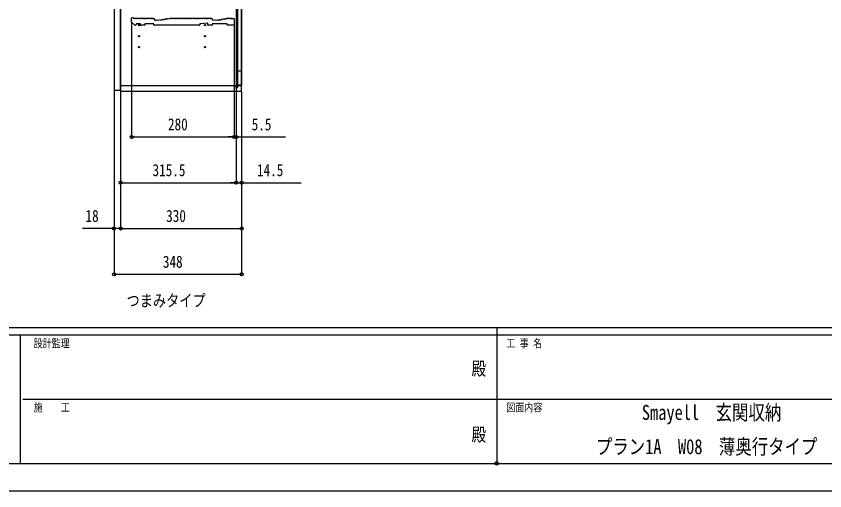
# Model space of a CAD drawing. Units: millimetres, scale not verified. Extents: x -4205 to 4205, y -2970 to 2970.
# Drawn here: x -1316 to 890, y -2970 to -1674 of the extents above; entities that cross this region are included whole.
import ezdxf
from ezdxf.enums import TextEntityAlignment as Align

# ---------------------------------------------------------------- set-up
doc = ezdxf.new("R2010")
doc.units = ezdxf.units.MM
doc.header["$LTSCALE"] = 20
doc.header["$PDMODE"] = 32
doc.header["$PDSIZE"] = 10
for name, color, linetype in [('0-1_USER1', 3, 'Continuous'), ('0-2_YKK_11', 7, 'Continuous'), ('0-3_YKK_12', 2, 'Continuous'), ('0-5_YKK_D', 6, 'Continuous'), ('0-6_YKK_ZWAK', 7, 'Continuous')]:
    doc.layers.add(name, color=color, linetype=linetype)
doc.styles.add('ＭＳ ゴシック', font='')
doc.styles.get('ＭＳ ゴシック').set_extended_font_data('MS Gothic')

msp = doc.modelspace()

# ---------------------------------------------------------------- linework, layer by layer
at = {"layer": '0-2_YKK_11'}
for p, q in [((-1000.98, -1690.08), (-1000.98, -1680.7)), ((-992.28, -1698.51), (-1000.28, -1691.59)), ((-995.35, -1680.7), (-993.98, -1680.7)), ((-993.42, -1680.9), (-993.04, -1680.9)), ((-991.92, -1680.9), (-991.54, -1680.9)), ((-990.42, -1680.9), (-990.04, -1680.9)), ((-988.98, -1695.7), (-988.98, -1697)), ((-988.92, -1680.9), (-988.54, -1680.9)), ((-977.68, -1695), (-988.28, -1695)), ((-987.42, -1680.9), (-987.04, -1680.9)), ((-985.92, -1680.9), (-985.54, -1680.9)), ((-984.42, -1680.9), (-984.04, -1680.9)), ((-982.92, -1680.9), (-982.54, -1680.9)), ((-981.42, -1680.9), (-981.04, -1680.9)), ((-979.92, -1680.9), (-979.54, -1680.9)), ((-978.42, -1680.9), (-978.04, -1680.9)), ((-976.98, -1698), (-976.98, -1695.7)), ((-976.92, -1680.9), (-976.54, -1680.9)), ((-965.98, -1699), (-975.98, -1699)), ((-975.42, -1680.9), (-975.04, -1680.9)), ((-973.92, -1680.9), (-973.54, -1680.9)), ((-972.42, -1680.9), (-972.04, -1680.9)), ((-970.92, -1680.9), (-970.54, -1680.9)), ((-969.42, -1680.9), (-969.04, -1680.9)), ((-967.92, -1680.9), (-967.54, -1680.9)), ((-966.42, -1680.9), (-966.04, -1680.9)), ((-964.98, -1695.7), (-964.98, -1698)), ((-964.92, -1680.9), (-964.54, -1680.9)), ((-941.48, -1695), (-964.28, -1695)), ((-963.42, -1680.9), (-963.04, -1680.9)), ((-961.92, -1680.9), (-961.54, -1680.9)), ((-960.42, -1680.9), (-960.04, -1680.9)), ((-958.92, -1680.9), (-958.54, -1680.9)), ((-957.42, -1680.9), (-957.04, -1680.9)), ((-955.92, -1680.9), (-955.54, -1680.9)), ((-954.42, -1680.9), (-954.04, -1680.9)), ((-952.92, -1680.9), (-952.54, -1680.9)), ((-951.42, -1680.9), (-951.04, -1680.9)), ((-949.92, -1680.9), (-949.54, -1680.9)), ((-948.42, -1680.9), (-948.04, -1680.9)), ((-946.92, -1680.9), (-946.54, -1680.9)), ((-945.42, -1680.9), (-945.04, -1680.9)), ((-943.92, -1680.9), (-943.54, -1680.9)), ((-942.42, -1680.9), (-942.04, -1680.9)), ((-941.48, -1680.7), (-940.68, -1680.7)), ((-940.78, -1698), (-940.78, -1695.7)), ((-939.98, -1681.4), (-939.98, -1684)), ((-939.28, -1684.7), (-938.48, -1684.7)), ((-937.92, -1684.9), (-937.54, -1684.9)), ((-936.42, -1684.9), (-936.04, -1684.9)), ((-934.92, -1684.9), (-934.54, -1684.9)), ((-933.42, -1684.9), (-933.04, -1684.9)), ((-931.92, -1684.9), (-931.54, -1684.9)), ((-930.42, -1684.9), (-930.04, -1684.9)), ((-928.92, -1684.9), (-928.54, -1684.9)), ((-927.42, -1684.9), (-927.04, -1684.9)), ((-925.92, -1684.9), (-925.54, -1684.9)), ((-924.42, -1684.9), (-924.04, -1684.9)), ((-922.92, -1684.9), (-922.54, -1684.9)), ((-921.42, -1684.9), (-921.04, -1684.9)), ((-920.48, -1684.7), (-920.04, -1684.7)), ((-920.04, -1684.7), (-920.48, -1684.7)), ((-919.18, -1684.75), (-918.81, -1684.68)), ((-917.71, -1684.47), (-917.33, -1684.4)), ((-916.24, -1684.19), (-915.86, -1684.12)), ((-914.76, -1683.91), (-914.39, -1683.83)), ((-913.29, -1683.63), (-912.91, -1683.55)), ((-911.82, -1683.34), (-911.44, -1683.27)), ((-910.34, -1683.06), (-909.97, -1682.99)), ((-908.87, -1682.78), (-908.49, -1682.71)), ((-907.39, -1682.5), (-907.02, -1682.43)), ((-905.92, -1682.22), (-905.55, -1682.15)), ((-904.45, -1681.94), (-904.07, -1681.87)), ((-902.97, -1681.66), (-902.6, -1681.59)), ((-897.42, -1680.9), (-897.04, -1680.9)), ((-895.92, -1680.9), (-895.54, -1680.9)), ((-894.42, -1680.9), (-894.04, -1680.9)), ((-892.92, -1680.9), (-892.54, -1680.9)), ((-891.42, -1680.9), (-891.04, -1680.9)), ((-889.92, -1680.9), (-889.54, -1680.9)), ((-888.42, -1680.9), (-888.04, -1680.9)), ((-886.92, -1680.9), (-886.54, -1680.9)), ((-885.42, -1680.9), (-885.04, -1680.9)), ((-883.92, -1680.9), (-883.54, -1680.9)), ((-882.42, -1680.9), (-882.04, -1680.9)), ((-880.92, -1680.9), (-880.54, -1680.9)), ((-879.42, -1680.9), (-879.04, -1680.9)), ((-877.92, -1680.9), (-877.54, -1680.9)), ((-876.42, -1680.9), (-876.04, -1680.9)), ((-874.92, -1680.9), (-874.54, -1680.9)), ((-873.42, -1680.9), (-873.04, -1680.9)), ((-871.92, -1680.9), (-871.54, -1680.9)), ((-870.42, -1680.9), (-870.04, -1680.9)), ((-868.92, -1680.9), (-868.54, -1680.9)), ((-867.42, -1680.9), (-867.04, -1680.9)), ((-865.92, -1680.9), (-865.54, -1680.9)), ((-864.42, -1680.9), (-864.04, -1680.9)), ((-862.92, -1680.9), (-862.54, -1680.9)), ((-861.42, -1680.9), (-861.04, -1680.9)), ((-859.92, -1680.9), (-859.54, -1680.9)), ((-858.42, -1680.9), (-858.04, -1680.9)), ((-856.92, -1680.9), (-856.54, -1680.9)), ((-855.42, -1680.9), (-855.04, -1680.9)), ((-853.92, -1680.9), (-853.54, -1680.9)), ((-852.42, -1680.9), (-852.04, -1680.9)), ((-850.92, -1680.9), (-850.54, -1680.9)), ((-849.42, -1680.9), (-849.04, -1680.9)), ((-847.92, -1680.9), (-847.54, -1680.9)), ((-846.42, -1680.9), (-846.04, -1680.9)), ((-844.92, -1680.9), (-844.54, -1680.9)), ((-843.42, -1680.9), (-843.04, -1680.9)), ((-841.92, -1680.9), (-841.54, -1680.9)), ((-840.42, -1680.9), (-840.04, -1680.9)), ((-838.92, -1680.9), (-838.54, -1680.9)), ((-837.42, -1680.9), (-837.04, -1680.9)), ((-835.92, -1680.9), (-835.54, -1680.9)), ((-834.42, -1680.9), (-834.04, -1680.9)), ((-832.92, -1680.9), (-832.54, -1680.9)), ((-831.42, -1680.9), (-831.04, -1680.9)), ((-829.92, -1680.9), (-829.54, -1680.9)), ((-828.42, -1680.9), (-828.04, -1680.9)), ((-826.92, -1680.9), (-826.54, -1680.9)), ((-825.42, -1680.9), (-825.04, -1680.9)), ((-823.92, -1680.9), (-823.54, -1680.9)), ((-822.42, -1680.9), (-822.04, -1680.9)), ((-820.92, -1680.9), (-820.54, -1680.9)), ((-819.42, -1680.9), (-819.04, -1680.9)), ((-817.92, -1680.9), (-817.54, -1680.9)), ((-816.42, -1680.9), (-816.04, -1680.9)), ((-814.98, -1695.63), (-814.98, -1698)), ((-814.92, -1680.9), (-814.54, -1680.9)), ((-793.74, -1693.06), (-814.34, -1694.94)), ((-813.42, -1680.9), (-813.04, -1680.9)), ((-811.92, -1680.9), (-811.54, -1680.9)), ((-810.42, -1680.9), (-810.04, -1680.9)), ((-808.92, -1680.9), (-808.54, -1680.9)), ((-807.42, -1680.9), (-807.04, -1680.9)), ((-805.92, -1680.9), (-805.54, -1680.9)), ((-804.42, -1680.9), (-804.04, -1680.9)), ((-802.92, -1680.9), (-802.54, -1680.9)), ((-801.42, -1680.9), (-801.04, -1680.9)), ((-799.92, -1680.9), (-799.54, -1680.9)), ((-798.42, -1680.9), (-798.04, -1680.9)), ((-796.92, -1680.9), (-796.54, -1680.9)), ((-795.42, -1680.9), (-795.04, -1680.9)), ((-793.92, -1680.9), (-793.54, -1680.9)), ((-792.98, -1698), (-792.98, -1693.76)), ((-792.42, -1680.9), (-792.04, -1680.9)), ((-781.98, -1699), (-791.98, -1699)), ((-790.92, -1680.9), (-790.54, -1680.9)), ((-789.42, -1680.9), (-789.04, -1680.9)), ((-787.92, -1680.9), (-787.54, -1680.9)), ((-786.42, -1680.9), (-786.04, -1680.9)), ((-784.92, -1680.9), (-784.54, -1680.9)), ((-783.42, -1680.9), (-783.04, -1680.9)), ((-782.48, -1680.7), (-781.68, -1680.7)), ((-780.98, -1681.4), (-780.98, -1684)), ((-780.28, -1684.7), (-779.48, -1684.7)), ((-778.92, -1684.9), (-778.54, -1684.9)), ((-777.42, -1684.9), (-777.04, -1684.9)), ((-775.92, -1684.9), (-775.54, -1684.9)), ((-774.42, -1684.9), (-774.04, -1684.9)), ((-772.92, -1684.9), (-772.54, -1684.9)), ((-771.42, -1684.9), (-771.04, -1684.9)), ((-769.92, -1684.9), (-769.54, -1684.9)), ((-768.42, -1684.9), (-768.04, -1684.9)), ((-766.92, -1684.9), (-766.54, -1684.9)), ((-765.42, -1684.9), (-765.04, -1684.9)), ((-763.92, -1684.9), (-763.54, -1684.9)), ((-762.42, -1684.9), (-762.04, -1684.9)), ((-761.48, -1684.7), (-761.04, -1684.7)), ((-760.91, -1684.68), (-760.77, -1684.66)), ((-760.18, -1684.75), (-759.81, -1684.68)), ((-758.71, -1684.47), (-758.33, -1684.4)), ((-757.24, -1684.19), (-756.86, -1684.12)), ((-755.76, -1683.91), (-755.39, -1683.83)), ((-754.29, -1683.63), (-753.91, -1683.55)), ((-752.82, -1683.34), (-752.44, -1683.27)), ((-751.34, -1683.06), (-750.97, -1682.99)), ((-749.87, -1682.78), (-749.49, -1682.71)), ((-748.39, -1682.5), (-748.02, -1682.43)), ((-746.92, -1682.22), (-746.55, -1682.15)), ((-745.45, -1681.94), (-745.07, -1681.87)), ((-743.97, -1681.66), (-743.6, -1681.59)), ((-742.5, -1681.38), (-742.13, -1681.31)), ((-741.61, -1681.01), (-740.04, -1680.71)), ((-739.98, -1698.3), (-739.98, -1695.7)), ((-739.91, -1680.7), (-739.48, -1680.7)), ((-721.68, -1699), (-739.28, -1699)), ((-738.92, -1680.9), (-738.54, -1680.9)), ((-737.42, -1680.9), (-737.04, -1680.9)), ((-735.92, -1680.9), (-735.54, -1680.9)), ((-734.42, -1680.9), (-734.04, -1680.9)), ((-732.92, -1680.9), (-732.54, -1680.9)), ((-731.42, -1680.9), (-731.04, -1680.9)), ((-729.92, -1680.9), (-729.54, -1680.9)), ((-728.42, -1680.9), (-728.04, -1680.9)), ((-724.48, -1680.7), (-721.68, -1680.7)), ((-720.98, -1681.4), (-720.98, -1698.3))]:
    msp.add_line(p, q, dxfattribs=at)
for points in [[(-815.98, -1699), (-842.4, -1699), (-842.65, -1698.87), (-843.3, -1698.87), (-843.55, -1699), (-870.4, -1699), (-870.65, -1698.87), (-871.3, -1698.87), (-871.55, -1699), (-898.4, -1699), (-898.65, -1698.87), (-899.3, -1698.87), (-899.55, -1699), (-939.78, -1699)], [(-919.77, -1684.66), (-919.91, -1684.68), (-919.77, -1684.66)], [(-902.09, -1681.29), (-898.98, -1680.7), (-897.98, -1680.7)], [(-740.68, -1695), (-780.98, -1695), (-780.98, -1698)], [(-726.92, -1680.9), (-726.72, -1680.97), (-725.23, -1680.97), (-725.04, -1680.9)]]:
    msp.add_lwpolyline(points, dxfattribs=at)
for centre, radius, start, end in [((-998.48, -1680.7), 2.5, 12.63563, 180), ((-998.98, -1690.08), 2, 180, 229.16128), ((-995.35, -1680), 0.7, 192.63563, 270), ((-993.98, -1681.58), 0.88, 50.536, 90), ((-992.48, -1681.58), 0.88, 50.536, 129.464), ((-990.98, -1697), 2, 229.16128, 0), ((-990.98, -1681.58), 0.88, 50.536, 129.464), ((-989.48, -1681.58), 0.88, 50.536, 129.464), ((-988.28, -1695.7), 0.7, 90, 180), ((-987.98, -1681.58), 0.88, 50.536, 129.464), ((-986.48, -1681.58), 0.88, 50.536, 129.464), ((-984.98, -1681.58), 0.88, 50.536, 129.464), ((-983.48, -1681.58), 0.88, 50.536, 129.464), ((-981.98, -1681.58), 0.88, 50.536, 129.464), ((-980.48, -1681.58), 0.88, 50.536, 129.464), ((-978.98, -1681.58), 0.88, 50.536, 129.464), ((-977.48, -1681.58), 0.88, 50.536, 129.464), ((-977.68, -1695.7), 0.7, 0, 90), ((-975.98, -1698), 1, 180, 270), ((-975.98, -1681.58), 0.88, 50.536, 129.464), ((-974.48, -1681.58), 0.88, 50.536, 129.464), ((-972.98, -1681.58), 0.88, 50.536, 129.464), ((-971.48, -1681.58), 0.88, 50.536, 129.464), ((-969.98, -1681.58), 0.88, 50.536, 129.464), ((-968.48, -1681.58), 0.88, 50.536, 129.464), ((-966.98, -1681.58), 0.88, 50.536, 129.464), ((-965.48, -1681.58), 0.88, 50.536, 129.464), ((-965.98, -1698), 1, 270, 0), ((-964.28, -1695.7), 0.7, 90, 180), ((-963.98, -1681.58), 0.88, 50.536, 129.464), ((-962.48, -1681.58), 0.88, 50.536, 129.464), ((-960.98, -1681.58), 0.88, 50.536, 129.464), ((-959.48, -1681.58), 0.88, 50.536, 129.464), ((-957.98, -1681.58), 0.88, 50.536, 129.464), ((-956.48, -1681.58), 0.88, 50.536, 129.464), ((-954.98, -1681.58), 0.88, 50.536, 129.464), ((-953.48, -1681.58), 0.88, 50.536, 129.464), ((-951.98, -1681.58), 0.88, 50.536, 129.464), ((-950.48, -1681.58), 0.88, 50.536, 129.464), ((-948.98, -1681.58), 0.88, 50.536, 129.464), ((-947.48, -1681.58), 0.88, 50.536, 129.464), ((-945.98, -1681.58), 0.88, 50.536, 129.464), ((-944.48, -1681.58), 0.88, 50.536, 129.464), ((-942.98, -1681.58), 0.88, 50.536, 129.464), ((-941.48, -1681.58), 0.88, 90, 129.464), ((-941.48, -1695.7), 0.7, 0, 90), ((-939.78, -1698), 1, 180, 270), ((-940.68, -1681.4), 0.7, 0, 90), ((-939.28, -1684), 0.7, 180, 270), ((-938.48, -1685.58), 0.88, 50.536, 90), ((-936.98, -1685.58), 0.88, 50.536, 129.464), ((-935.48, -1685.58), 0.88, 50.536, 129.464), ((-933.98, -1685.58), 0.88, 50.536, 129.464), ((-932.48, -1685.58), 0.88, 50.536, 129.464), ((-930.98, -1685.58), 0.88, 50.536, 129.464), ((-929.48, -1685.58), 0.88, 50.536, 129.464), ((-927.98, -1685.58), 0.88, 50.536, 129.464), ((-926.48, -1685.58), 0.88, 50.536, 129.464), ((-924.98, -1685.58), 0.88, 50.536, 129.464), ((-923.48, -1685.58), 0.88, 50.536, 129.464), ((-921.98, -1685.58), 0.88, 50.536, 129.464), ((-920.48, -1685.58), 0.88, 90, 129.464), ((-920.04, -1684), 0.7, 270, 280.7843), ((-920.04, -1684), 0.7, 270, 280.7843), ((-919.6, -1685.52), 0.88, 61.3203, 100.7843), ((-918.13, -1685.24), 0.88, 61.3203, 140.24829), ((-916.66, -1684.96), 0.88, 61.3203, 140.24829), ((-915.18, -1684.68), 0.88, 61.3203, 140.24829), ((-913.71, -1684.4), 0.88, 61.3203, 140.24829), ((-912.24, -1684.12), 0.88, 61.3203, 140.24829), ((-910.76, -1683.84), 0.88, 61.3203, 140.24829), ((-909.29, -1683.56), 0.88, 61.3203, 140.24829), ((-907.82, -1683.27), 0.88, 61.3203, 140.24829), ((-906.34, -1682.99), 0.88, 61.3203, 140.24829), ((-904.87, -1682.71), 0.88, 61.3203, 140.24829), ((-903.4, -1682.43), 0.88, 61.3203, 140.24829), ((-901.92, -1682.15), 0.88, 100.7843, 140.24829), ((-897.98, -1681.58), 0.88, 50.536, 90), ((-896.48, -1681.58), 0.88, 50.536, 129.464), ((-894.98, -1681.58), 0.88, 50.536, 129.464), ((-893.48, -1681.58), 0.88, 50.536, 129.464), ((-891.98, -1681.58), 0.88, 50.536, 129.464), ((-890.48, -1681.58), 0.88, 50.536, 129.464), ((-888.98, -1681.58), 0.88, 50.536, 129.464), ((-887.48, -1681.58), 0.88, 50.536, 129.464), ((-885.98, -1681.58), 0.88, 50.536, 129.464), ((-884.48, -1681.58), 0.88, 50.536, 129.464), ((-882.98, -1681.58), 0.88, 50.536, 129.464), ((-881.48, -1681.58), 0.88, 50.536, 129.464), ((-879.98, -1681.58), 0.88, 50.536, 129.464), ((-878.48, -1681.58), 0.88, 50.536, 129.464), ((-876.98, -1681.58), 0.88, 50.536, 129.464), ((-875.48, -1681.58), 0.88, 50.536, 129.464), ((-873.98, -1681.58), 0.88, 50.536, 129.464), ((-872.48, -1681.58), 0.88, 50.536, 129.464), ((-870.98, -1681.58), 0.88, 50.536, 129.464), ((-869.48, -1681.58), 0.88, 50.536, 129.464), ((-867.98, -1681.58), 0.88, 50.536, 129.464), ((-866.48, -1681.58), 0.88, 50.536, 129.464), ((-864.98, -1681.58), 0.88, 50.536, 129.464), ((-863.48, -1681.58), 0.88, 50.536, 129.464), ((-861.98, -1681.58), 0.88, 50.536, 129.464), ((-860.48, -1681.58), 0.88, 50.536, 129.464), ((-858.98, -1681.58), 0.88, 50.536, 129.464), ((-857.48, -1681.58), 0.88, 50.536, 129.464), ((-855.98, -1681.58), 0.88, 50.536, 129.464), ((-854.48, -1681.58), 0.88, 50.536, 129.464), ((-852.98, -1681.58), 0.88, 50.536, 129.464), ((-851.48, -1681.58), 0.88, 50.536, 129.464), ((-849.98, -1681.58), 0.88, 50.536, 129.464), ((-848.48, -1681.58), 0.88, 50.536, 129.464), ((-846.98, -1681.58), 0.88, 50.536, 129.464), ((-845.48, -1681.58), 0.88, 50.536, 129.464), ((-843.98, -1681.58), 0.88, 50.536, 129.464), ((-842.48, -1681.58), 0.88, 50.536, 129.464), ((-840.98, -1681.58), 0.88, 50.536, 129.464), ((-839.48, -1681.58), 0.88, 50.536, 129.464), ((-837.98, -1681.58), 0.88, 50.536, 129.464), ((-836.48, -1681.58), 0.88, 50.536, 129.464), ((-834.98, -1681.58), 0.88, 50.536, 129.464), ((-833.48, -1681.58), 0.88, 50.536, 129.464), ((-831.98, -1681.58), 0.88, 50.536, 129.464), ((-830.48, -1681.58), 0.88, 50.536, 129.464), ((-828.98, -1681.58), 0.88, 50.536, 129.464), ((-827.48, -1681.58), 0.88, 50.536, 129.464), ((-825.98, -1681.58), 0.88, 50.536, 129.464), ((-824.48, -1681.58), 0.88, 50.536, 129.464), ((-822.98, -1681.58), 0.88, 50.536, 129.464), ((-821.48, -1681.58), 0.88, 50.536, 129.464), ((-819.98, -1681.58), 0.88, 50.536, 129.464), ((-818.48, -1681.58), 0.88, 50.536, 129.464), ((-816.98, -1681.58), 0.88, 50.536, 129.464), ((-815.48, -1681.58), 0.88, 50.536, 129.464), ((-815.98, -1698), 1, 270, 0), ((-814.28, -1695.63), 0.7, 95.19443, 180), ((-813.98, -1681.58), 0.88, 50.536, 129.464), ((-812.48, -1681.58), 0.88, 50.536, 129.464), ((-810.98, -1681.58), 0.88, 50.536, 129.464), ((-809.48, -1681.58), 0.88, 50.536, 129.464), ((-807.98, -1681.58), 0.88, 50.536, 129.464), ((-806.48, -1681.58), 0.88, 50.536, 129.464), ((-804.98, -1681.58), 0.88, 50.536, 129.464), ((-803.48, -1681.58), 0.88, 50.536, 129.464), ((-801.98, -1681.58), 0.88, 50.536, 129.464), ((-800.48, -1681.58), 0.88, 50.536, 129.464), ((-798.98, -1681.58), 0.88, 50.536, 129.464), ((-797.48, -1681.58), 0.88, 50.536, 129.464), ((-795.98, -1681.58), 0.88, 50.536, 129.464), ((-794.48, -1681.58), 0.88, 50.536, 129.464), ((-793.68, -1693.76), 0.7, 0, 95.19443), ((-792.98, -1681.58), 0.88, 50.536, 129.464), ((-791.98, -1698), 1, 180, 270), ((-791.48, -1681.58), 0.88, 50.536, 129.464), ((-789.98, -1681.58), 0.88, 50.536, 129.464), ((-788.48, -1681.58), 0.88, 50.536, 129.464), ((-786.98, -1681.58), 0.88, 50.536, 129.464), ((-785.48, -1681.58), 0.88, 50.536, 129.464), ((-783.98, -1681.58), 0.88, 50.536, 129.464), ((-782.48, -1681.58), 0.88, 90, 129.464), ((-781.98, -1698), 1, 270, 0), ((-781.68, -1681.4), 0.7, 0, 90), ((-780.28, -1684), 0.7, 180, 270), ((-779.48, -1685.58), 0.88, 50.536, 90), ((-777.98, -1685.58), 0.88, 50.536, 129.464), ((-776.48, -1685.58), 0.88, 50.536, 129.464), ((-774.98, -1685.58), 0.88, 50.536, 129.464), ((-773.48, -1685.58), 0.88, 50.536, 129.464), ((-771.98, -1685.58), 0.88, 50.536, 129.464), ((-770.48, -1685.58), 0.88, 50.536, 129.464), ((-768.98, -1685.58), 0.88, 50.536, 129.464), ((-767.48, -1685.58), 0.88, 50.536, 129.464), ((-765.98, -1685.58), 0.88, 50.536, 129.464), ((-764.48, -1685.58), 0.88, 50.536, 129.464), ((-762.98, -1685.58), 0.88, 50.536, 129.464), ((-761.48, -1685.58), 0.88, 90, 129.464), ((-761.04, -1684), 0.7, 270, 280.7843), ((-760.6, -1685.52), 0.88, 61.3203, 100.7843), ((-759.13, -1685.24), 0.88, 61.3203, 140.24829), ((-757.66, -1684.96), 0.88, 61.3203, 140.24829), ((-756.18, -1684.68), 0.88, 61.3203, 140.24829), ((-754.71, -1684.4), 0.88, 61.3203, 140.24829), ((-753.24, -1684.12), 0.88, 61.3203, 140.24829), ((-751.76, -1683.84), 0.88, 61.3203, 140.24829), ((-750.29, -1683.56), 0.88, 61.3203, 140.24829), ((-748.82, -1683.27), 0.88, 61.3203, 140.24829), ((-747.34, -1682.99), 0.88, 61.3203, 140.24829), ((-745.87, -1682.71), 0.88, 61.3203, 140.24829), ((-744.4, -1682.43), 0.88, 61.3203, 140.24829), ((-742.92, -1682.15), 0.88, 61.3203, 140.24829), ((-741.45, -1681.87), 0.88, 100.7843, 140.24829), ((-740.68, -1695.7), 0.7, 0, 90), ((-739.91, -1681.4), 0.7, 90, 100.7843), ((-739.28, -1698.3), 0.7, 180, 270), ((-739.48, -1681.58), 0.88, 50.536, 90), ((-737.98, -1681.58), 0.88, 50.536, 129.464), ((-736.48, -1681.58), 0.88, 50.536, 129.464), ((-734.98, -1681.58), 0.88, 50.536, 129.464), ((-733.48, -1681.58), 0.88, 50.536, 129.464), ((-731.98, -1681.58), 0.88, 50.536, 129.464), ((-730.48, -1681.58), 0.88, 50.536, 129.464), ((-728.98, -1681.58), 0.88, 50.536, 129.464), ((-727.48, -1681.58), 0.88, 50.46055, 129.464), ((-724.48, -1681.58), 0.88, 90, 129.53945), ((-721.68, -1681.4), 0.7, 0, 90), ((-721.68, -1698.3), 0.7, 270, 0)]:
    msp.add_arc(centre, radius, start, end, dxfattribs=at)
at = {"layer": '0-3_YKK_12'}
for p, q in [((-700.98, -1154.25), (-700.98, -1823.75)), ((-1030.98, -1864), (-715.98, -1864)), ((-715.98, -1869.5), (-715.98, -1864)), ((-715.98, -1869.5), (-710.98, -1869.5)), ((-710.98, -1869.5), (-710.98, -1864)), ((-710.98, -1864), (-700.98, -1864))]:
    msp.add_line(p, q, dxfattribs=at)
for points in [[(-1048.98, -1876), (-1030.98, -1876), (-1030.98, -1102), (-1048.98, -1102)], [(-1030.98, -1879), (-700.98, -1879), (-700.98, -1099), (-1030.98, -1099)], [(-715.48, -1867.75), (-711.48, -1867.75), (-711.48, -1110.25), (-715.48, -1110.25)], [(-711.48, -1823.75), (-700.98, -1823.75), (-700.98, -1862.75), (-711.48, -1862.75)]]:
    msp.add_lwpolyline(points, close=True, dxfattribs=at)
for centre in [(-980.98, -1699), (-800.98, -1699), (-980.98, -1729), (-800.98, -1729), (-980.98, -1759), (-800.98, -1759)]:
    msp.add_circle(centre, 1.55, dxfattribs=at)
at = {"layer": '0-5_YKK_D'}
for p, q in [((-1000.98, -1691), (-1000.98, -2005)), ((-720.98, -1700), (-720.98, -2005)), ((-720.98, -1700), (-720.98, -2005)), ((-715.48, -1868.75), (-715.48, -2130)), ((-715.48, -1868.75), (-715.48, -2130)), ((-715.48, -1868.75), (-715.48, -2005)), ((-1048.98, -1877), (-1048.98, -2255)), ((-1048.98, -1877), (-1048.98, -2380)), ((-1030.98, -1880), (-1030.98, -2130)), ((-1030.98, -1880), (-1030.98, -2255)), ((-1030.98, -1880), (-1030.98, -2255)), ((-700.98, -1880), (-700.98, -2130)), ((-700.98, -1880), (-700.98, -2255)), ((-700.98, -1880), (-700.98, -2380)), ((-1000.98, -2004), (-720.98, -2004)), ((-720.98, -2004), (-737.98, -2004)), ((-720.98, -2004), (-715.48, -2004)), ((-715.48, -2004), (-581.48, -2004)), ((-1030.98, -2129), (-715.48, -2129)), ((-715.48, -2129), (-732.48, -2129)), ((-715.48, -2129), (-700.98, -2129)), ((-700.98, -2129), (-538.18, -2129)), ((-1030.98, -2254), (-700.98, -2254)), ((-1048.98, -2379), (-700.98, -2379))]:
    msp.add_line(p, q, dxfattribs=at)
msp.add_lwpolyline([(-1030.98, -2254), (-1048.98, -2254), (-1134.78, -2254)], dxfattribs=at)
for centre in [(-1000.98, -2004), (-720.98, -2004), (-720.98, -2004), (-715.48, -2004), (-1030.98, -2129), (-715.48, -2129), (-715.48, -2129), (-700.98, -2129), (-1048.98, -2254), (-1030.98, -2254), (-1030.98, -2254), (-700.98, -2254), (-1048.98, -2379), (-700.98, -2379)]:
    msp.add_circle(centre, 4.25, dxfattribs=at)
at = {"layer": '0-6_YKK_ZWAK'}
for p, q in [((3895.02, -2525), (-3904.98, -2525)), ((-4.98, -2525), (-4.98, -2895)), ((-1304.98, -2545), (-3904.98, -2545)), ((-1304.98, -2545), (-1304.98, -2895)), ((-4.98, -2545), (-1304.98, -2545)), ((1295.02, -2545), (-4.98, -2545)), ((-1297.48, -2720), (-4.98, -2720)), ((-4.98, -2720), (1295.02, -2720)), ((-3904.98, -2895), (-1304.98, -2895)), ((-1304.98, -2895), (-4.98, -2895)), ((-4.98, -2895), (1295.02, -2895))]:
    msp.add_line(p, q, dxfattribs=at)
msp.add_lwpolyline([(-4205, -2970), (4205, -2970), (4205, 2970), (-4205, 2970)], close=True, dxfattribs=at)
msp.add_point((-4.98, -2895), dxfattribs=at)

# ---------------------------------------------------------------- texts
at = {"layer": '0-1_USER1', "style": 'ＭＳ ゴシック', "width": 0.8}
for s, height, p in [('つまみタイプ', 32.99, (-1015, -2477)), ('Smayell\u3000玄関収納', 41.06, (391.15, -2788.83)), ('プラン1A\u3000W08\u3000薄奥行タイプ', 41.06, (265.71, -2882.17))]:
    msp.add_text(s, height=height, dxfattribs=at).set_placement(p, align=Align.BOTTOM_LEFT)
at = {"layer": '0-5_YKK_D', "style": 'ＭＳ ゴシック', "width": 0.8}
for s, p in [('280', (-901.78, -1996)), ('5.5', (-673.48, -1996)), ('315.5', (-944.03, -2121)), ('14.5', (-658.98, -2121)), ('18', (-1126.78, -2246)), ('330', (-906.78, -2246)), ('348', (-915.78, -2371))]:
    msp.add_text(s, height=32.99, dxfattribs=at).set_placement(p, align=Align.BOTTOM_LEFT)
at = {"layer": '0-6_YKK_ZWAK', "style": 'ＭＳ ゴシック', "width": 0.8}
for s, height, p in [('設計監理', 21.99, (-1268.31, -2585)), ('工 事 名', 21.99, (21.27, -2585)), ('殿', 36.66, (-73.67, -2665.83)), ('施\u3000\u3000工', 21.99, (-1268.31, -2760)), ('図面内容', 21.99, (21.27, -2760)), ('殿', 36.66, (-73.67, -2845.83))]:
    msp.add_text(s, height=height, dxfattribs=at).set_placement(p, align=Align.BOTTOM_LEFT)

doc.saveas('drawing.dxf')
